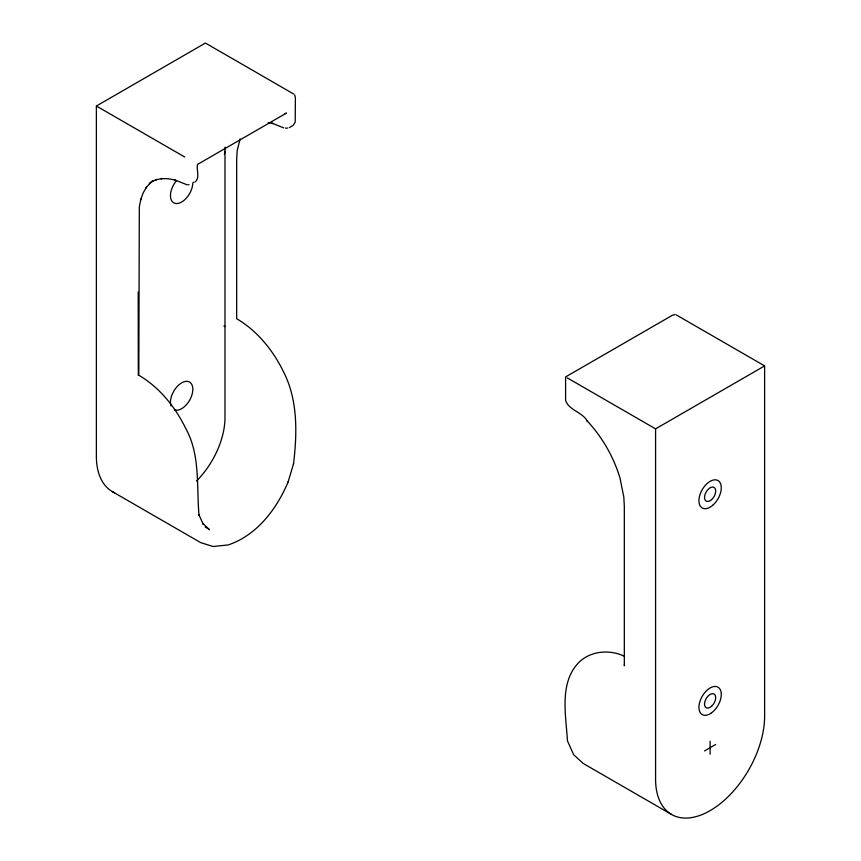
<?xml version="1.0" encoding="UTF-8"?>
<svg xmlns="http://www.w3.org/2000/svg" width="861" height="861" viewBox="0 0 861 861"><rect width="100%" height="100%" fill="white"/><g stroke="black" fill="none" stroke-linecap="round" stroke-linejoin="round"><path stroke-width="1.29" d="M196.469 481.062A61.292 35.387 -60 0 0 224.99 417.563L224.99 147.166M293.397 464.197L293.569 463.627C297.206 432.9 297.928 399.978 283.473 371.683C272.991 350.319 257.374 330.915 236.678 318.721L236.678 159.242L237.184 150.546L240.154 138.858M624.516 664.294L624.322 665.79L624.322 506.311L623.816 497.034L619.909 477.704C613.441 456.567 602.13 436.968 587.062 420.803L587.374 421.137C582.488 412.085 568.368 410.137 565.602 400.204L565.602 376.914L672.355 315.287L675.121 314.545M224.387 154.334L224.99 151.192M112.339 491.609L200.699 542.624L213.065 546.52L228.208 544.938C257.03 535.219 276.725 508.991 288.144 481.869L288.231 481.568M288.144 481.869L293.569 463.627M194.769 182.231C200.376 178.27 196.222 169.897 197.535 164.408L286.509 113.049L285.066 113.652M153.366 180.745L149.308 183.737L150.212 182.995L145.939 187.924L146.542 186.955L143.12 193.004L140.634 200.053L140.838 199.052L139.321 207.049L138.815 375.224C159.511 387.418 175.127 406.812 185.61 428.186C200.559 455.049 196.405 486.293 199.042 515.556L198.837 514.544L203.218 524.231L202.615 523.262L209.524 529.676L205.155 526.932M114.642 492.783A77.103 44.514 -60 0 1 96.378 456.308L96.378 106.011L205.424 43.05L293.773 94.064M153.258 180.638L151.019 181.929L156.799 179.411L155.701 179.831L162.105 178.593L160.964 178.625L167.917 178.69L175.257 180.057M289.274 127.676L293.246 125.275L295.205 122.111L295.398 97.648L294.656 94.882M655.576 428.864L764.622 365.903L764.622 716.212A77.103 44.514 -60 0 1 710.099 810.642A77.103 44.514 -60 0 1 655.576 779.162L655.576 428.864L567.227 377.85M704.513 750.921L715.695 744.464M268.223 122.649L273.12 123.553L272.151 123.241L283.732 127.88M187.257 184.846L174.288 179.734M624.548 656.308C609.9 649.398 591.529 650.593 579.356 661.926C558.8 682.213 566.011 715.2 567.431 740.794L573.63 754.688L583.198 763.449L671.548 814.463M676.272 314.889L764.622 365.903M96.378 106.011L184.728 157.014M223.871 325.91L224.99 326.642M138.19 292.019L138.309 375.342M710.099 741.235L710.099 754.15M287.52 127.966A1.431 0.775 -3.1 0 1 285.486 128.041M193.381 182.166A1.431 0.775 -3.1 0 1 193.241 182.36M189.011 184.684A1.431 0.775 -3.1 0 1 188.268 184.717M171.038 405.994A15.821 9.127 -60 0 1 181.951 382.693A15.821 9.127 -60 0 1 192.057 394.499A15.821 9.127 -60 0 1 174.234 409.718M192.821 183.059A15.821 9.127 -60 0 1 175.773 203.519A15.821 9.127 -60 0 1 176.333 180.832M710.788 713.371A15.821 9.127 -60 0 0 719.43 688.359A15.821 9.127 -60 0 0 700.101 700.886A15.821 9.127 -60 0 0 710.788 713.371M712.682 505.321A15.821 9.127 -60 0 0 718.235 480.686A15.821 9.127 -60 0 0 699.39 496.722A15.821 9.127 -60 0 0 712.682 505.321M711.552 499.649A7.91 4.563 -60 0 0 714.06 487.391A7.91 4.563 -60 0 0 704.707 495.688A7.91 4.563 -60 0 0 711.552 499.649M711.552 706.278A7.91 4.563 -60 0 0 714.06 694.02A7.91 4.563 -60 0 0 704.707 702.318A7.91 4.563 -60 0 0 711.552 706.278"/></g></svg>
